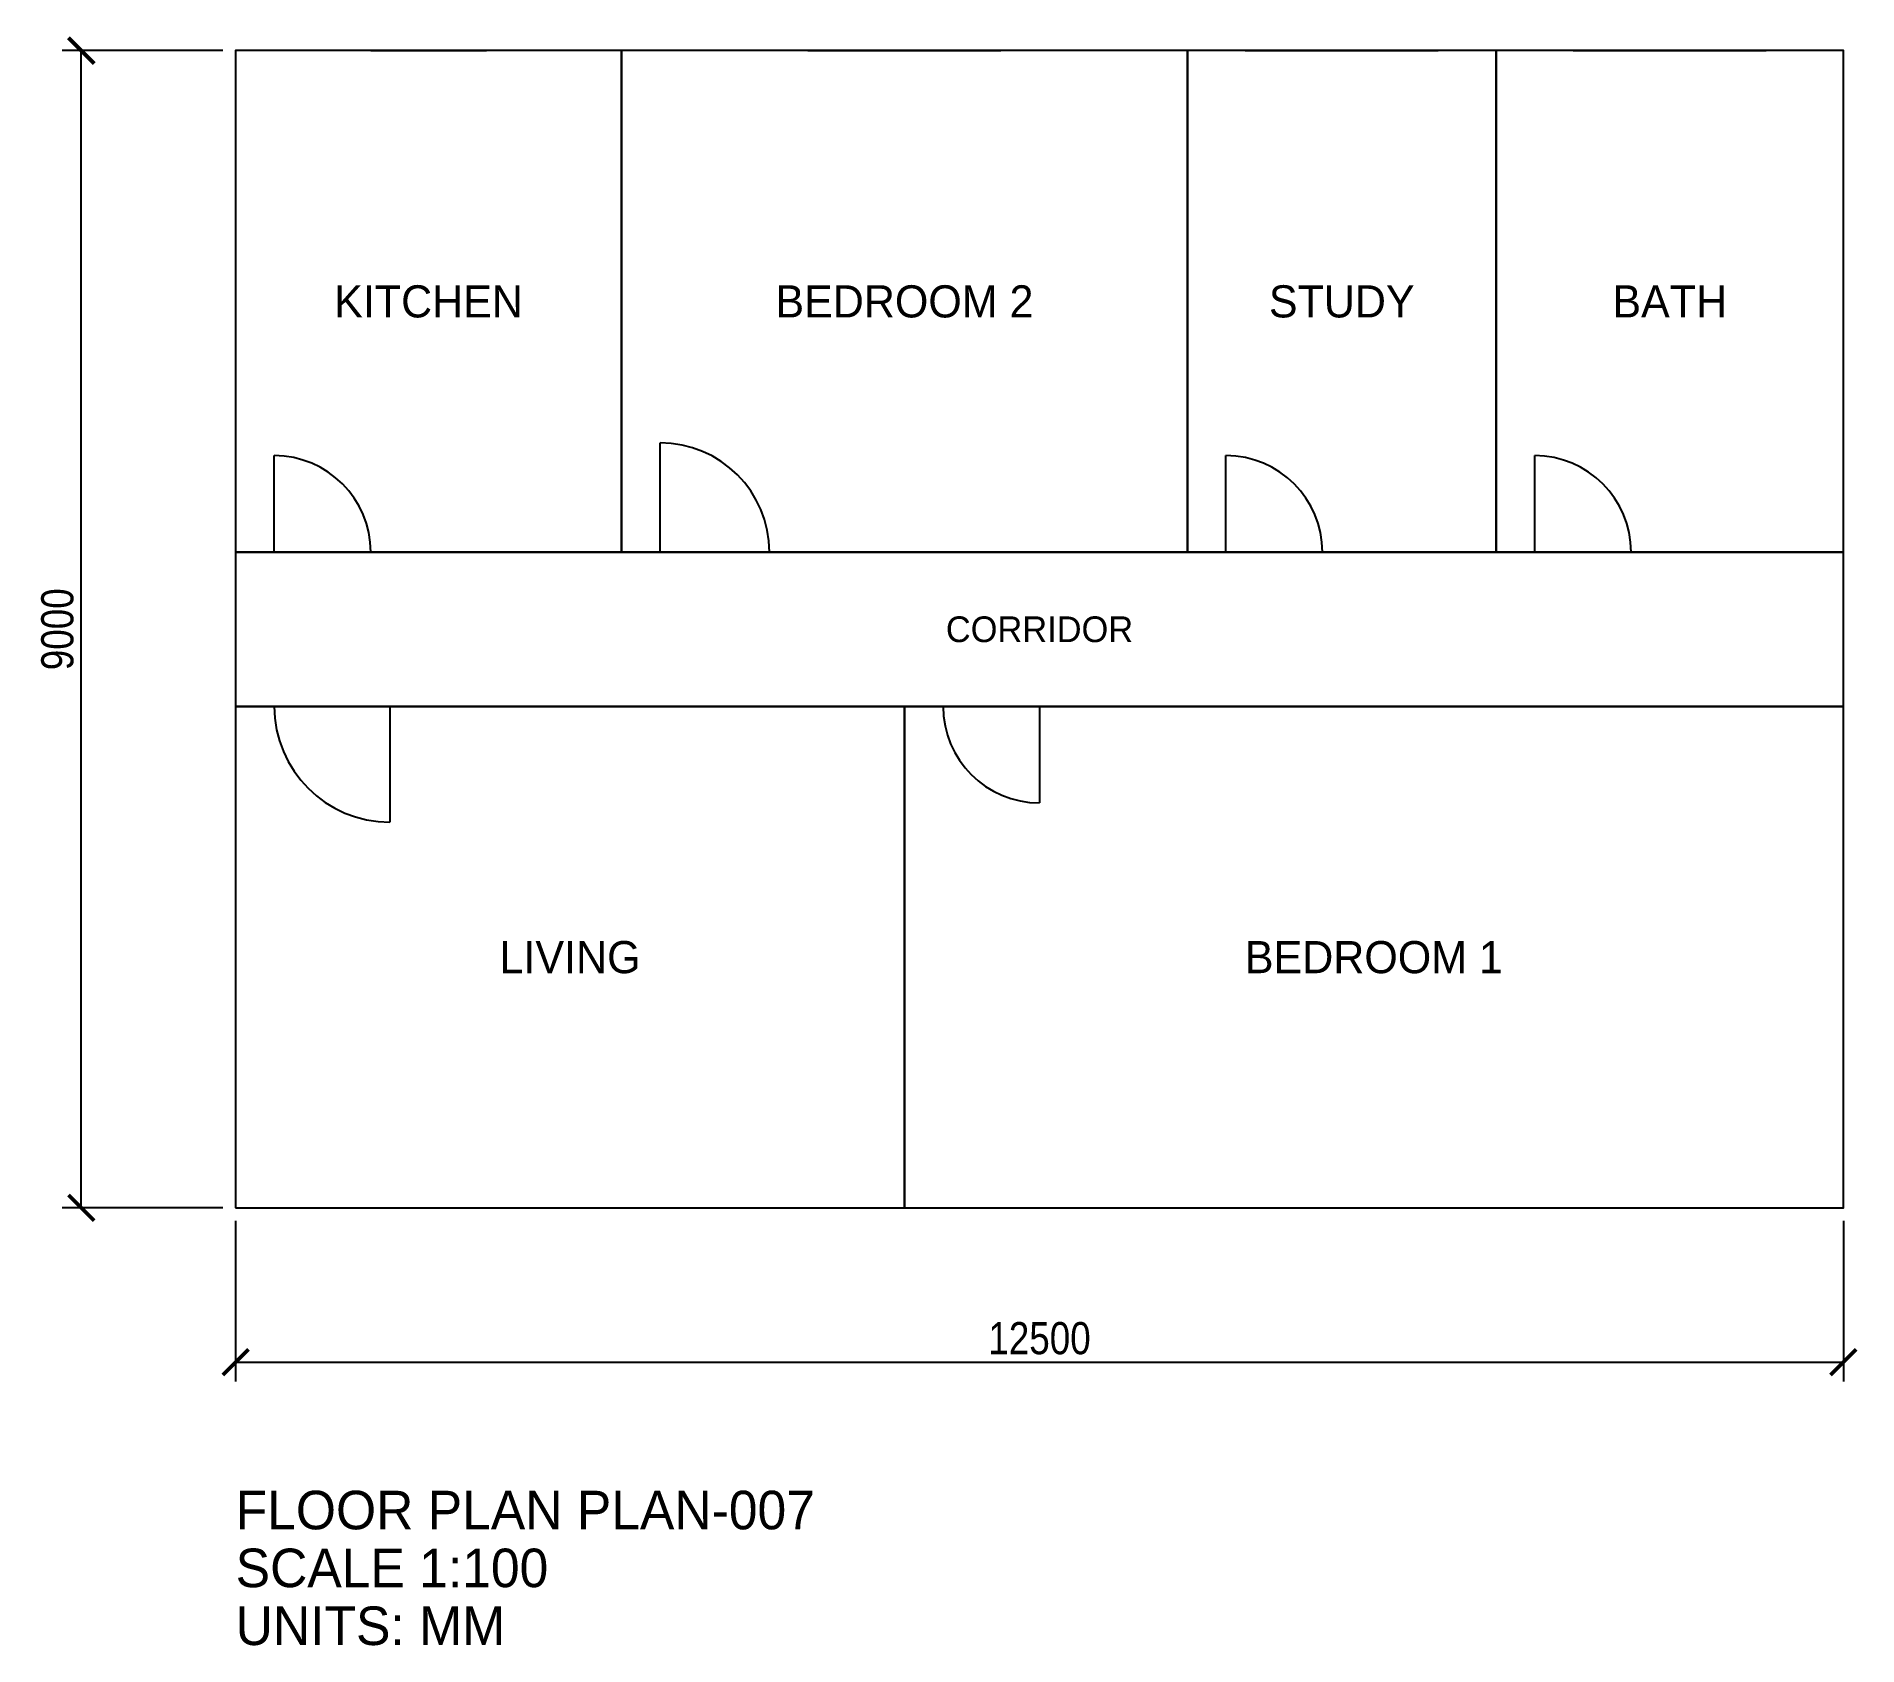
# Model space of a CAD drawing. Header units: millimetres. Extents: x -1549 to 12611, y -3404 to 9111.
import ezdxf
from ezdxf.enums import TextEntityAlignment as Align

# ---------------------------------------------------------------- set-up
doc = ezdxf.new("R2010")
doc.units = ezdxf.units.MM
for name, color, linetype in [('ANNOTATION', 6, 'Continuous'), ('CORRIDOR', 4, 'Continuous'), ('DIMENSIONS', 8, 'Continuous'), ('DOORS', 1, 'Continuous'), ('ROOM_NAMES', 170, 'Continuous'), ('ROOMS', 3, 'Continuous'), ('WALLS', 7, 'Continuous'), ('WINDOWS', 5, 'Continuous')]:
    doc.layers.add(name, color=color, linetype=linetype)
doc.styles.add('OpenSansCondensed-Light', font='OpenSansCondensed-Light.ttf')
doc.dimstyles.new('EZDXF', dxfattribs={"dimtxt": 0.25, "dimasz": 0.175, "dimexe": 0.375, "dimexo": 0.125, "dimgap": 0.1, "dimtad": 1, "dimlfac": 100, "dimzin": 12, "dimdsep": 46, "dimtxsty": 'OpenSansCondensed-Light', "dimblk": 'ARCHTICK', "dimcen": 2.5, "dimazin": 3, "dimtfac": 0.5, "dimtmove": 2, "dimatfit": 3})

# ---------------------------------------------------------------- blocks, each defined once
blk = doc.blocks.new('DOOR')
blk.add_line((0, 0), (0, 1))
blk.add_arc((0, 0), 1, 0, 90)
blk = doc.blocks.new('_ARCHTICK')
at = {"color": 0, "linetype": 'BYBLOCK', "const_width": 0.15}
blk.add_lwpolyline([(-0.5, -0.5), (0.5, 0.5)], dxfattribs=at)

msp = doc.modelspace()

# ---------------------------------------------------------------- linework, layer by layer
at = {"layer": 'CORRIDOR'}
msp.add_lwpolyline([(0, 3900), (12500, 3900), (12500, 5100), (0, 5100)], close=True, dxfattribs=at)
at = {"layer": 'ROOMS'}
for points in [[(0, 5100), (3000, 5100), (3000, 9000), (0, 9000)], [(3000, 5100), (7400, 5100), (7400, 9000), (3000, 9000)], [(7400, 5100), (9800, 5100), (9800, 9000), (7400, 9000)], [(9800, 5100), (12500, 5100), (12500, 9000), (9800, 9000)], [(0, 0), (5200, 0), (5200, 3900), (0, 3900)], [(5200, 0), (12500, 0), (12500, 3900), (5200, 3900)]]:
    msp.add_lwpolyline(points, close=True, dxfattribs=at)
at = {"layer": 'WALLS'}
for p, q in [((12500, 9000), (0, 9000)), ((0, 9000), (0, 0)), ((3000, 5100), (3000, 9000)), ((7400, 5100), (7400, 9000)), ((9800, 5100), (9800, 9000)), ((12500, 0), (12500, 9000)), ((0, 5100), (12500, 5100)), ((0, 3900), (12500, 3900)), ((5200, 0), (5200, 3900)), ((0, 0), (12500, 0))]:
    msp.add_line(p, q, dxfattribs=at)
at = {"layer": 'WINDOWS'}
for p, q in [((1050, 9000), (1950, 9000)), ((4450, 9000), (5950, 9000)), ((7850, 9000), (9350, 9000)), ((10400, 9000), (11900, 9000)), ((2000, 0), (3200, 0)), ((8400, 0), (9300, 0))]:
    msp.add_line(p, q, dxfattribs=at)

# ---------------------------------------------------------------- block references
at = {"layer": 'DOORS'}
for p, xscale, yscale in [((3300, 5100), 850, 850), ((300, 5100), 750, 750), ((7700, 5100), 750, 750), ((10100, 5100), 750, 750)]:
    msp.add_blockref('DOOR', p, dxfattribs=dict(at, xscale=xscale, yscale=yscale))
at = {"layer": 'DOORS', "rotation": 180}
for p, xscale, yscale in [((1200, 3900), 900, 900), ((6250, 3900), 750, 750)]:
    msp.add_blockref('DOOR', p, dxfattribs=dict(at, xscale=xscale, yscale=yscale))

# ---------------------------------------------------------------- texts
at = {"layer": 'ANNOTATION'}
for s, p in [('FLOOR PLAN PLAN-007', (0, -2500)), ('SCALE 1:100', (0, -2950)), ('UNITS: MM', (0, -3400))]:
    msp.add_text(s, height=300, dxfattribs=at).set_placement(p)
at = {"layer": 'ROOM_NAMES'}
for s, height, p in [('KITCHEN', 250, (1500, 7050)), ('BEDROOM 2', 250, (5200, 7050)), ('STUDY', 250, (8600, 7050)), ('BATH', 250, (11150, 7050)), ('CORRIDOR', 200, (6250, 4500)), ('LIVING', 250, (2600, 1950)), ('BEDROOM 1', 250, (8850, 1950))]:
    msp.add_text(s, height=height, dxfattribs=at).set_placement(p, align=Align.MIDDLE_CENTER)

# ---------------------------------------------------------------- dimensions: what is measured, and where the dimension line sits
at = {"layer": 'DIMENSIONS'}
msp.add_linear_dim(base=(-1200, 0), p1=(0, 0), p2=(0, 9000), angle=90, dimstyle='EZDXF', override={"dimtxt": 250, "dimasz": 200, "dimexe": 150, "dimexo": 100, "dimgap": 60, "dimlfac": 1}, dxfattribs=at).render()
msp.add_linear_dim(base=(0, -1200), p1=(0, 0), p2=(12500, 0), dimstyle='EZDXF', override={"dimtxt": 250, "dimasz": 200, "dimexe": 150, "dimexo": 100, "dimgap": 60, "dimlfac": 1}, dxfattribs=at).render()

doc.saveas('drawing.dxf')
